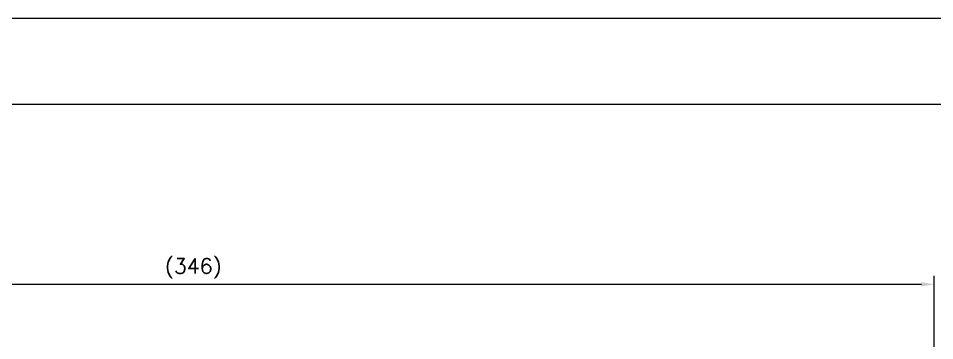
# Model space of a CAD drawing. Extents: x 12221 to 13062, y -5839 to -5245.
# Drawn here: x 12434.3 to 12648.1, y -5320.1 to -5244.9 of the extents above; entities that cross this region are included whole.
import ezdxf

# ---------------------------------------------------------------- set-up
doc = ezdxf.new("R2010")
doc.units = 0
doc.header["$LTSCALE"] = 7
doc.header["$MEASUREMENT"] = 0
doc.layers.get('0').update_dxf_attribs({"color": 2, "linetype": 'CONTINUOUS'})
doc.layers.add('DIM', color=2, linetype='CONTINUOUS')
doc.layers.add('TXT', color=5, linetype='CONTINUOUS')
doc.styles.add('GHS', font='ROMANS.shx', dxfattribs={"bigfont": 'GHS.shx'})

# ---------------------------------------------------------------- blocks, each defined once
blk = doc.blocks.new('BORDER')
blk.add_line((1, 1), (0, 1))

msp = doc.modelspace()

# ---------------------------------------------------------------- linework, layer by layer
at = {"layer": 'DIM'}
for p, q in [((12648, -5403.27), (12648, -5304.94)), ((12305.26, -5306.94), (12645, -5306.94))]:
    msp.add_line(p, q, dxfattribs=at)
msp.add_solid([(12645, -5306.44), (12645, -5307.44), (12648, -5306.94)], dxfattribs=at)
at = {"layer": 'TXT'}
msp.add_line((12245.51, -5264.95), (13031.51, -5264.95), dxfattribs=at)

# ---------------------------------------------------------------- block references
at = {"xscale": 841, "yscale": 594, "zscale": 841}
msp.add_blockref('BORDER', (12220.51, -5838.95), dxfattribs=at)

# ---------------------------------------------------------------- texts
at = {"layer": 'DIM', "insert": (12475.13, -5303.27), "char_height": 3.5, "attachment_point": 5, "style": 'GHS'}
msp.add_mtext('\\A1;(346)', dxfattribs=at)

doc.saveas('drawing.dxf')
